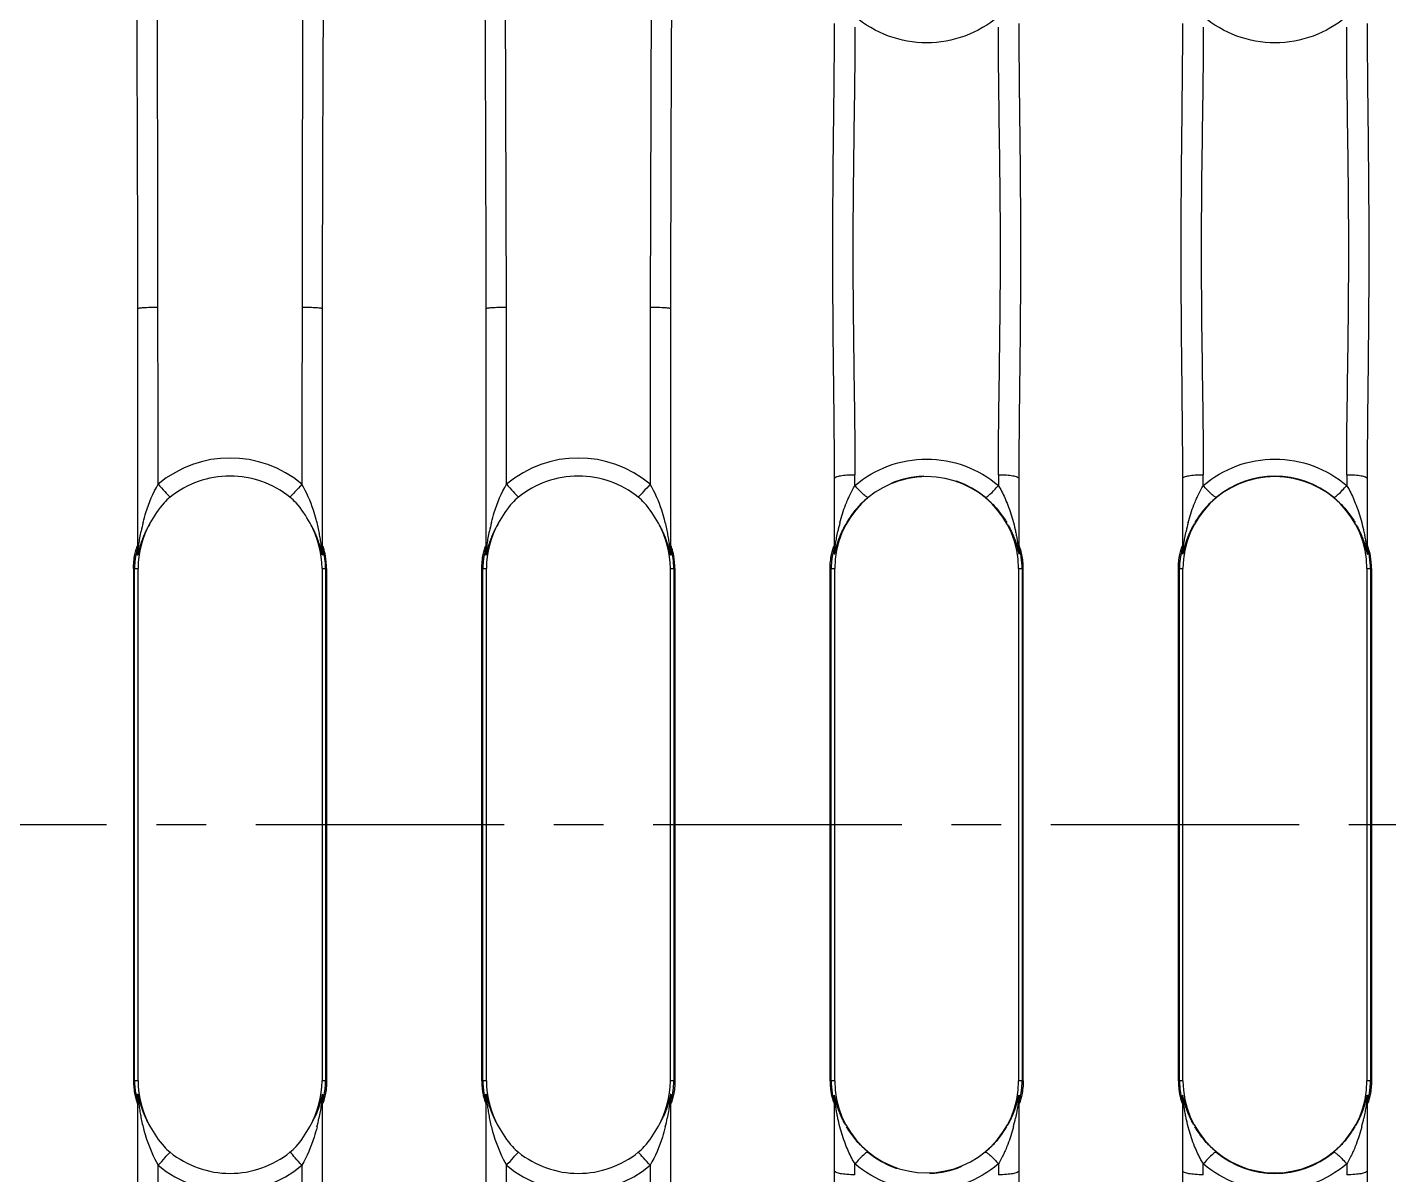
# Model space of a CAD drawing. Header units: millimetres. Extents: x 309 to 11345, y -1340 to 1318.
# Drawn here: x 10627.3 to 10694.1, y -519.2 to -462.9 of the extents above; entities that cross this region are included whole.
import ezdxf

# ---------------------------------------------------------------- set-up
doc = ezdxf.new("R2010")
doc.units = ezdxf.units.MM
doc.header["$LTSCALE"] = 16.335
doc.linetypes.add('CENTER', pattern=[0.6, 0.375, -0.075, 0.075, -0.075])
doc.linetypes.add('HIDDEN', pattern=[0.2, 0.1, -0.1])
doc.layers.get('0').update_dxf_attribs({"linetype": 'CONTINUOUS'})
doc.layers.add('DEFAULT_2', color=8, linetype='HIDDEN')

msp = doc.modelspace()

# ---------------------------------------------------------------- linework, layer by layer
at = {"color": 7, "linetype": 'Continuous'}
for p, q in [((10633.716, -485.284), (10633.655, -445.688)), ((10640.816, -445.688), (10640.755, -485.284)), ((10650.81, -476.6), (10650.73, -456.007)), ((10657.928, -456.008), (10657.848, -476.6)), ((10632.711, -488.609), (10632.711, -476.665)), ((10641.76, -476.665), (10641.76, -488.609)), ((10649.804, -488.609), (10649.804, -476.665)), ((10650.81, -485.284), (10650.81, -476.6)), ((10657.848, -476.6), (10657.848, -485.284)), ((10658.854, -476.665), (10658.854, -488.609)), ((10666.898, -488.549), (10666.898, -484.999)), ((10667.903, -485.35), (10667.903, -484.82)), ((10674.942, -484.82), (10674.942, -485.35)), ((10675.947, -484.999), (10675.947, -488.549)), ((10683.991, -488.549), (10683.991, -484.999)), ((10684.997, -485.35), (10684.997, -484.82)), ((10692.035, -484.82), (10692.035, -485.35)), ((10693.041, -484.999), (10693.041, -488.549)), ((10632.498, -489.427), (10632.498, -514.565)), ((10632.498, -489.427), (10632.722, -489.427)), ((10632.55, -514.565), (10632.55, -489.427)), ((10632.722, -514.565), (10632.722, -489.427)), ((10641.749, -489.427), (10641.749, -514.565)), ((10641.749, -489.427), (10641.973, -489.427)), ((10641.921, -489.427), (10641.921, -514.565)), ((10641.973, -489.427), (10641.973, -514.565)), ((10649.591, -514.565), (10649.591, -489.427)), ((10649.591, -489.427), (10649.815, -489.427)), ((10649.643, -514.565), (10649.643, -489.427)), ((10649.815, -514.565), (10649.815, -489.427)), ((10658.842, -489.427), (10658.842, -514.565)), ((10658.842, -489.427), (10659.066, -489.427)), ((10659.014, -489.427), (10659.014, -514.565)), ((10659.066, -489.427), (10659.066, -514.565)), ((10666.685, -514.565), (10666.685, -489.427)), ((10666.685, -489.427), (10666.909, -489.427)), ((10666.737, -514.565), (10666.737, -489.427)), ((10666.909, -514.565), (10666.909, -489.427)), ((10675.936, -489.427), (10675.936, -514.565)), ((10675.936, -489.427), (10676.16, -489.427)), ((10676.108, -489.427), (10676.108, -514.565)), ((10676.16, -514.565), (10676.16, -489.427)), ((10683.778, -514.565), (10683.778, -489.427)), ((10683.778, -489.427), (10684.002, -489.427)), ((10683.83, -514.565), (10683.83, -489.427)), ((10684.002, -514.565), (10684.002, -489.427)), ((10693.029, -489.427), (10693.029, -514.565)), ((10693.029, -489.427), (10693.253, -489.427)), ((10693.201, -489.427), (10693.201, -514.565)), ((10693.253, -489.427), (10693.253, -514.565)), ((10632.722, -514.565), (10632.498, -514.565)), ((10641.973, -514.565), (10641.749, -514.565)), ((10649.815, -514.565), (10649.591, -514.565)), ((10659.066, -514.565), (10658.842, -514.565)), ((10666.909, -514.565), (10666.685, -514.565)), ((10676.16, -514.565), (10675.936, -514.565)), ((10684.002, -514.565), (10683.778, -514.565)), ((10693.253, -514.565), (10693.029, -514.565)), ((10632.711, -527.327), (10632.711, -515.383)), ((10641.76, -515.383), (10641.76, -527.327)), ((10649.804, -527.327), (10649.804, -515.383)), ((10658.854, -515.383), (10658.854, -527.327)), ((10666.898, -518.993), (10666.898, -515.443)), ((10675.947, -515.443), (10675.947, -518.993)), ((10683.991, -518.993), (10683.991, -515.443)), ((10693.041, -515.443), (10693.041, -518.993)), ((10633.655, -558.304), (10633.716, -518.708)), ((10640.755, -518.708), (10640.816, -558.304)), ((10650.81, -527.392), (10650.81, -518.708)), ((10657.848, -518.708), (10657.848, -527.392)), ((10667.903, -519.173), (10667.903, -518.642)), ((10674.942, -518.642), (10674.942, -519.173)), ((10684.997, -519.173), (10684.997, -518.642)), ((10692.035, -518.642), (10692.035, -519.173))]:
    msp.add_line(p, q, dxfattribs=at)
at = {"color": 1, "linetype": 'CENTER', "ltscale": 1.990406}
msp.add_line((10560.464, -501.99), (10980.464, -501.99), dxfattribs=at)
at = {"color": 7, "linetype": 'Continuous'}
for centre, radius, start, end in [((10637.235, -489.476), 5.474, 49.98857, 130.01181), ((10654.329, -489.477), 5.474, 49.99107, 130.01077), ((10671.422, -489.427), 4.514, 0, 180), ((10688.516, -489.427), 4.514, 0, 180), ((10688.516, -489.375), 4.486, 50.05437, 129.94568), ((10632.637, -489.384), 9.14, 11.06284, 15.04007), ((10649.73, -489.384), 9.14, 11.06284, 15.04007), ((10637.235, -489.427), 4.514, 150.50361, 180), ((10641.863, -489.388), 9.168, 165.97152, 168.73972), ((10637.399, -489.642), 4.763, 149.22508, 152.19932), ((10637.116, -489.618), 4.712, 25.85112, 30.79991), ((10637.235, -489.427), 4.514, 0, 29.49611), ((10654.329, -489.427), 4.514, 150.50361, 180), ((10658.956, -489.388), 9.168, 165.97152, 168.73972), ((10654.493, -489.642), 4.763, 149.22508, 152.19932), ((10654.21, -489.618), 4.712, 25.85112, 30.79991), ((10654.329, -489.427), 4.514, 0, 29.49611), ((10675.761, -489.43), 8.888, 165.27628, 168.12455), ((10692.854, -489.43), 8.888, 165.27627, 168.12455), ((10631.768, -488.325), 0.942, 347.95465, 355.97334), ((10642.702, -488.325), 0.942, 184.03262, 192.04806), ((10642.72, -488.352), 0.937, 178.36125, 190.36109), ((10648.862, -488.325), 0.942, 347.95466, 355.97335), ((10659.796, -488.325), 0.942, 184.03262, 192.04806), ((10659.813, -488.352), 0.937, 178.36125, 190.36109), ((10665.956, -488.325), 0.942, 347.95537, 359.98382), ((10676.889, -488.325), 0.942, 180.0141, 192.04563), ((10676.909, -488.352), 0.94, 178.36086, 190.35023), ((10683.049, -488.325), 0.942, 347.95537, 359.98382), ((10693.982, -488.325), 0.942, 180.0141, 192.04563), ((10694.003, -488.352), 0.94, 178.36045, 190.35023), ((10606.805, -489.589), 25.907, 2.19786, 2.36149), ((10608.926, -489.506), 23.785, 1.80583, 2.19328), ((10665.98, -489.52), 24.22, 177.99624, 178.19286), ((10665.711, -489.511), 23.951, 177.63077, 177.9937), ((10623.899, -489.589), 25.907, 2.19786, 2.36149), ((10626.019, -489.506), 23.785, 1.80583, 2.19328), ((10683.074, -489.52), 24.22, 177.99624, 178.19286), ((10682.805, -489.511), 23.951, 177.63077, 177.9937), ((10640.277, -489.607), 26.622, 1.93806, 2.33773), ((10665.995, -488.55), 0.903, 350.03873, 0.08362), ((10676.851, -488.55), 0.903, 179.91442, 189.95733), ((10703.755, -489.648), 27.81, 177.92693, 178.06076), ((10701.309, -489.559), 25.363, 177.65495, 177.92774), ((10657.371, -489.607), 26.622, 1.93806, 2.33773), ((10683.088, -488.55), 0.903, 350.03873, 0.08362), ((10693.944, -488.55), 0.903, 179.91442, 189.95733), ((10720.849, -489.648), 27.81, 177.92693, 178.06076), ((10718.403, -489.559), 25.363, 177.65495, 177.92774), ((10637.235, -514.565), 4.514, 180, 209.49611), ((10637.235, -514.565), 4.514, 330.50361, 0), ((10654.329, -514.565), 4.514, 180, 209.49611), ((10654.329, -514.565), 4.514, 330.50361, 0), ((10671.422, -514.565), 4.514, 180, 0), ((10688.516, -514.565), 4.514, 180, 0), ((10608.76, -514.481), 23.951, 357.63078, 357.9937), ((10631.768, -515.668), 0.942, 4.03262, 12.04806), ((10608.491, -514.472), 24.22, 357.99624, 358.19286), ((10642.702, -515.667), 0.942, 167.95406, 175.97322), ((10665.545, -514.487), 23.785, 181.80583, 182.19328), ((10667.666, -514.403), 25.907, 182.19786, 182.36149), ((10625.853, -514.481), 23.951, 357.63078, 357.9937), ((10648.862, -515.668), 0.942, 4.03262, 12.04806), ((10625.584, -514.472), 24.22, 357.99624, 358.19286), ((10659.796, -515.667), 0.942, 167.95406, 175.97322), ((10682.639, -514.487), 23.785, 181.80583, 182.19328), ((10684.759, -514.403), 25.907, 182.19786, 182.36149), ((10641.535, -514.433), 25.363, 357.65496, 357.92774), ((10665.956, -515.667), 0.942, 0.0141, 12.04563), ((10639.089, -514.344), 27.81, 357.92693, 358.06076), ((10665.994, -515.442), 0.903, 359.91442, 9.95733), ((10676.85, -515.442), 0.903, 170.04148, 180.0866), ((10676.889, -515.667), 0.942, 167.95478, 179.98403), ((10702.567, -514.385), 26.622, 181.93806, 182.33773), ((10658.629, -514.433), 25.363, 357.65496, 357.92774), ((10683.049, -515.667), 0.942, 0.0141, 12.04563), ((10656.183, -514.344), 27.81, 357.92693, 358.06076), ((10683.088, -515.442), 0.903, 359.91442, 9.95733), ((10693.944, -515.442), 0.903, 170.04148, 180.0866), ((10693.982, -515.667), 0.942, 167.95478, 179.98403), ((10719.661, -514.385), 26.622, 181.93806, 182.33773), ((10641.834, -514.608), 9.14, 191.06291, 195.04017), ((10637.354, -514.374), 4.712, 205.85104, 210.79992), ((10637.073, -514.351), 4.762, 329.22508, 334.87458), ((10632.608, -514.604), 9.168, 345.97152, 348.73972), ((10658.927, -514.608), 9.14, 191.0629, 195.04015), ((10654.448, -514.374), 4.712, 205.85112, 210.79991), ((10654.166, -514.351), 4.762, 329.22508, 334.87457), ((10649.702, -514.604), 9.168, 345.97153, 348.73972), ((10667.084, -514.562), 8.888, 345.27568, 348.1241), ((10684.178, -514.562), 8.888, 345.27568, 348.1241), ((10688.516, -514.617), 4.486, 230.05437, 309.94568), ((10637.235, -514.516), 5.474, 229.99106, 310.01083), ((10654.329, -514.516), 5.474, 229.98799, 310.00994)]:
    msp.add_arc(centre, radius, start, end, dxfattribs=at)
for points, knots in [([(10632.711, -476.665), (10632.711, -471.504), (10632.66, -461.179), (10632.616, -445.688), (10632.66, -430.198), (10632.711, -419.872), (10632.711, -414.711)], [0, 0, 0, 0, 0.249913, 0.5, 0.750087, 1, 1, 1, 1]), ([(10641.76, -414.711), (10641.76, -419.872), (10641.81, -430.198), (10641.855, -445.688), (10641.81, -461.179), (10641.76, -471.504), (10641.76, -476.665)], [0, 0, 0, 0, 0.249914, 0.5, 0.750086, 1, 1, 1, 1]), ([(10649.804, -476.665), (10649.804, -474.669), (10649.788, -466.678), (10649.745, -458.687), (10649.731, -452.693)], [0, 0, 0, 0, 0.249867, 1, 1, 1, 1]), ([(10658.927, -452.693), (10658.922, -454.692), (10658.897, -462.683), (10658.854, -470.673), (10658.854, -476.665)], [0, 0, 0, 0, 0.250107, 1, 1, 1, 1]), ([(10674.942, -462.334), (10674.459, -462.745), (10673.337, -463.404), (10671.422, -463.746), (10669.507, -463.404), (10668.386, -462.745), (10667.903, -462.334)], [0, 0, 0, 0, 0.249585, 0.500004, 0.750429, 1, 1, 1, 1]), ([(10692.035, -462.334), (10691.552, -462.745), (10690.431, -463.404), (10688.516, -463.746), (10686.601, -463.404), (10685.48, -462.745), (10684.997, -462.334)], [0, 0, 0, 0, 0.249583, 0.500006, 0.750427, 1, 1, 1, 1]), ([(10666.898, -484.999), (10666.898, -483.145), (10666.847, -479.426), (10666.803, -473.842), (10666.847, -468.258), (10666.898, -464.539), (10666.898, -462.685)], [0, 0, 0, 0, 0.249324, 0.499998, 0.750687, 1, 1, 1, 1]), ([(10667.903, -462.865), (10667.903, -464.688), (10667.84, -468.347), (10667.782, -473.842), (10667.84, -479.338), (10667.903, -482.996), (10667.903, -484.82)], [0, 0, 0, 0, 0.249107, 0.499999, 0.750892, 1, 1, 1, 1]), ([(10674.942, -484.82), (10674.942, -482.996), (10675.005, -479.338), (10675.062, -473.842), (10675.005, -468.347), (10674.941, -464.688), (10674.942, -462.865)], [0, 0, 0, 0, 0.249108, 0.5, 0.750892, 1, 1, 1, 1]), ([(10675.947, -462.685), (10675.947, -464.539), (10675.998, -468.258), (10676.042, -473.842), (10675.998, -479.426), (10675.947, -483.145), (10675.947, -484.999)], [0, 0, 0, 0, 0.249325, 0.5, 0.750675, 1, 1, 1, 1]), ([(10683.991, -484.999), (10683.991, -483.145), (10683.94, -479.426), (10683.897, -473.842), (10683.94, -468.258), (10683.991, -464.539), (10683.991, -462.685)], [0, 0, 0, 0, 0.249324, 0.499998, 0.750687, 1, 1, 1, 1]), ([(10684.997, -462.865), (10684.997, -464.688), (10684.933, -468.347), (10684.876, -473.842), (10684.933, -479.338), (10684.997, -482.996), (10684.997, -484.82)], [0, 0, 0, 0, 0.249107, 0.499999, 0.750892, 1, 1, 1, 1]), ([(10692.035, -484.82), (10692.035, -482.996), (10692.098, -479.338), (10692.156, -473.842), (10692.098, -468.347), (10692.035, -464.688), (10692.035, -462.865)], [0, 0, 0, 0, 0.249108, 0.5, 0.750892, 1, 1, 1, 1]), ([(10693.041, -462.685), (10693.041, -464.539), (10693.091, -468.258), (10693.135, -473.842), (10693.091, -479.426), (10693.041, -483.145), (10693.041, -484.999)], [0, 0, 0, 0, 0.249311, 0.500002, 0.750674, 1, 1, 1, 1]), ([(10632.711, -476.665), (10632.711, -476.657), (10632.75, -476.648), (10632.8, -476.637), (10632.896, -476.627), (10633.012, -476.618), (10633.157, -476.611), (10633.393, -476.603), (10633.583, -476.6), (10633.716, -476.6)], [0, 0, 0, 0, 0.02568, 0.086859, 0.178734, 0.29696, 0.438498, 0.604665, 1, 1, 1, 1]), ([(10640.755, -476.6), (10640.888, -476.6), (10641.077, -476.603), (10641.314, -476.611), (10641.458, -476.618), (10641.575, -476.627), (10641.67, -476.637), (10641.721, -476.648), (10641.76, -476.657), (10641.76, -476.665)], [0, 0, 0, 0, 0.395335, 0.561502, 0.70304, 0.821266, 0.913141, 0.97432, 1, 1, 1, 1]), ([(10649.804, -476.665), (10649.804, -476.657), (10649.844, -476.648), (10649.894, -476.637), (10649.99, -476.627), (10650.106, -476.618), (10650.249, -476.611), (10650.486, -476.603), (10650.676, -476.6), (10650.81, -476.6)], [0, 0, 0, 0, 0.025145, 0.087056, 0.180852, 0.297035, 0.436393, 0.604588, 1, 1, 1, 1]), ([(10657.848, -476.6), (10657.981, -476.6), (10658.172, -476.603), (10658.408, -476.611), (10658.552, -476.618), (10658.667, -476.627), (10658.763, -476.637), (10658.814, -476.648), (10658.854, -476.657), (10658.854, -476.665)], [0, 0, 0, 0, 0.395412, 0.563607, 0.702965, 0.819148, 0.912944, 0.974855, 1, 1, 1, 1]), ([(10667.903, -485.35), (10668.386, -484.939), (10669.507, -484.28), (10671.422, -483.939), (10673.337, -484.281), (10674.459, -484.939), (10674.942, -485.35)], [0, 0, 0, 0, 0.249587, 0.50001, 0.75043, 1, 1, 1, 1]), ([(10684.997, -485.35), (10685.48, -484.939), (10686.601, -484.281), (10688.516, -483.939), (10690.431, -484.281), (10691.552, -484.939), (10692.035, -485.35)], [0, 0, 0, 0, 0.249583, 0.500006, 0.750428, 1, 1, 1, 1]), ([(10640.175, -485.925), (10639.764, -485.595), (10638.823, -485.069), (10637.235, -484.795), (10635.647, -485.069), (10634.707, -485.595), (10634.295, -485.925)], [0, 0, 0, 0, 0.250028, 0.5, 0.749973, 1, 1, 1, 1]), ([(10657.269, -485.925), (10656.857, -485.595), (10655.917, -485.069), (10654.329, -484.795), (10652.741, -485.069), (10651.8, -485.595), (10651.389, -485.925)], [0, 0, 0, 0, 0.250024, 0.5, 0.74997, 1, 1, 1, 1]), ([(10666.898, -484.999), (10666.898, -484.963), (10667.028, -484.904), (10667.215, -484.865), (10667.535, -484.827), (10667.77, -484.82), (10667.903, -484.82)], [0, 0, 0, 0, 0.105188, 0.315079, 0.615705, 1, 1, 1, 1]), ([(10674.942, -484.82), (10675.075, -484.82), (10675.31, -484.827), (10675.629, -484.865), (10675.817, -484.904), (10675.947, -484.963), (10675.947, -484.999)], [0, 0, 0, 0, 0.384295, 0.684921, 0.894812, 1, 1, 1, 1]), ([(10683.991, -484.999), (10683.991, -484.963), (10684.121, -484.904), (10684.309, -484.865), (10684.628, -484.827), (10684.863, -484.82), (10684.997, -484.82)], [0, 0, 0, 0, 0.105188, 0.315079, 0.615705, 1, 1, 1, 1]), ([(10692.035, -484.82), (10692.169, -484.82), (10692.403, -484.827), (10692.723, -484.865), (10692.911, -484.904), (10693.041, -484.963), (10693.041, -484.999)], [0, 0, 0, 0, 0.384295, 0.684921, 0.894812, 1, 1, 1, 1]), ([(10632.968, -487.166), (10633.009, -486.999), (10633.192, -486.348), (10633.458, -485.717), (10633.716, -485.284)], [0, 0, 0, 0, 0.25425, 1, 1, 1, 1]), ([(10633.716, -485.284), (10633.82, -485.408), (10634.01, -485.625), (10634.203, -485.839), (10634.295, -485.925)], [0, 0, 0, 0, 0.562597, 1, 1, 1, 1]), ([(10640.755, -485.284), (10640.645, -485.413), (10640.456, -485.63), (10640.263, -485.844), (10640.175, -485.925)], [0, 0, 0, 0, 0.587438, 1, 1, 1, 1]), ([(10641.463, -487.012), (10641.423, -486.863), (10641.245, -486.265), (10640.992, -485.688), (10640.755, -485.284)], [0, 0, 0, 0, 0.248589, 1, 1, 1, 1]), ([(10650.061, -487.166), (10650.103, -486.999), (10650.286, -486.348), (10650.551, -485.717), (10650.81, -485.284)], [0, 0, 0, 0, 0.25425, 1, 1, 1, 1]), ([(10650.81, -485.284), (10650.914, -485.408), (10651.103, -485.625), (10651.296, -485.839), (10651.389, -485.925)], [0, 0, 0, 0, 0.562597, 1, 1, 1, 1]), ([(10657.848, -485.284), (10657.739, -485.413), (10657.55, -485.63), (10657.356, -485.844), (10657.269, -485.925)], [0, 0, 0, 0, 0.587437, 1, 1, 1, 1]), ([(10658.557, -487.012), (10658.516, -486.863), (10658.338, -486.265), (10658.086, -485.688), (10657.848, -485.284)], [0, 0, 0, 0, 0.248589, 1, 1, 1, 1]), ([(10667.557, -486.031), (10667.583, -485.972), (10667.688, -485.74), (10667.807, -485.513), (10667.903, -485.35)], [0, 0, 0, 0, 0.255268, 1, 1, 1, 1]), ([(10668.542, -485.936), (10668.531, -485.939), (10668.497, -485.925), (10668.446, -485.893), (10668.374, -485.837), (10668.255, -485.73), (10668.095, -485.566), (10667.967, -485.424), (10667.903, -485.35)], [0, 0, 0, 0, 0.039768, 0.112527, 0.216205, 0.346579, 0.66369, 1, 1, 1, 1]), ([(10674.303, -485.936), (10674.312, -485.939), (10674.342, -485.928), (10674.419, -485.882), (10674.553, -485.765), (10674.738, -485.579), (10674.872, -485.43), (10674.942, -485.35)], [0, 0, 0, 0, 0.034741, 0.098258, 0.315025, 0.636275, 1, 1, 1, 1]), ([(10674.942, -485.35), (10674.981, -485.417), (10675.138, -485.697), (10675.274, -485.989), (10675.365, -486.214)], [0, 0, 0, 0, 0.243245, 1, 1, 1, 1]), ([(10684.65, -486.031), (10684.677, -485.972), (10684.782, -485.74), (10684.9, -485.513), (10684.997, -485.35)], [0, 0, 0, 0, 0.255268, 1, 1, 1, 1]), ([(10685.636, -485.936), (10685.624, -485.939), (10685.591, -485.925), (10685.539, -485.893), (10685.468, -485.837), (10685.348, -485.73), (10685.188, -485.566), (10685.061, -485.424), (10684.997, -485.35)], [0, 0, 0, 0, 0.039768, 0.112527, 0.216205, 0.346579, 0.66369, 1, 1, 1, 1]), ([(10691.396, -485.936), (10691.406, -485.939), (10691.435, -485.928), (10691.512, -485.882), (10691.647, -485.765), (10691.831, -485.579), (10691.966, -485.43), (10692.035, -485.35)], [0, 0, 0, 0, 0.034741, 0.098258, 0.315024, 0.636274, 1, 1, 1, 1]), ([(10692.035, -485.35), (10692.075, -485.417), (10692.232, -485.697), (10692.367, -485.989), (10692.458, -486.214)], [0, 0, 0, 0, 0.243245, 1, 1, 1, 1]), ([(10634.295, -485.925), (10634.189, -486.009), (10633.793, -486.383), (10633.507, -486.852), (10633.307, -487.205)], [0, 0, 0, 0, 0.250411, 1, 1, 1, 1]), ([(10641.164, -487.205), (10640.964, -486.852), (10640.678, -486.382), (10640.281, -486.009), (10640.175, -485.925)], [0, 0, 0, 0, 0.749639, 1, 1, 1, 1]), ([(10651.389, -485.925), (10651.283, -486.009), (10650.887, -486.383), (10650.6, -486.852), (10650.4, -487.205)], [0, 0, 0, 0, 0.250411, 1, 1, 1, 1]), ([(10658.257, -487.205), (10658.058, -486.852), (10657.771, -486.382), (10657.375, -486.009), (10657.269, -485.925)], [0, 0, 0, 0, 0.749639, 1, 1, 1, 1]), ([(10667.164, -487.171), (10667.241, -486.879), (10667.364, -486.494), (10667.517, -486.122), (10667.557, -486.031)], [0, 0, 0, 0, 0.752194, 1, 1, 1, 1]), ([(10684.258, -487.171), (10684.335, -486.879), (10684.457, -486.494), (10684.611, -486.122), (10684.65, -486.031)], [0, 0, 0, 0, 0.752194, 1, 1, 1, 1]), ([(10675.65, -487.06), (10675.691, -487.208), (10675.747, -487.432), (10675.81, -487.732), (10675.85, -487.954), (10675.886, -488.174), (10675.909, -488.345), (10675.928, -488.482), (10675.931, -488.531), (10675.947, -488.595), (10675.947, -488.559), (10675.947, -488.549)], [0, 0, 0, 0, 0.292464, 0.43817, 0.581836, 0.721916, 0.857656, 0.920666, 0.965942, 0.980761, 1, 1, 1, 1]), ([(10692.744, -487.06), (10692.785, -487.208), (10692.841, -487.432), (10692.903, -487.732), (10692.944, -487.954), (10692.979, -488.174), (10693.002, -488.345), (10693.022, -488.482), (10693.025, -488.531), (10693.04, -488.595), (10693.041, -488.559), (10693.041, -488.549)], [0, 0, 0, 0, 0.292464, 0.43817, 0.581836, 0.721916, 0.857656, 0.920666, 0.965942, 0.980761, 1, 1, 1, 1]), ([(10632.711, -488.609), (10632.711, -488.616), (10632.71, -488.639), (10632.72, -488.606), (10632.721, -488.578), (10632.729, -488.521), (10632.737, -488.456), (10632.748, -488.357), (10632.771, -488.178), (10632.811, -487.915), (10632.849, -487.705), (10632.871, -487.598)], [0, 0, 0, 0, 0.019461, 0.030649, 0.065562, 0.118286, 0.182772, 0.252966, 0.396953, 0.694012, 1, 1, 1, 1]), ([(10641.76, -488.609), (10641.76, -488.616), (10641.757, -488.648), (10641.748, -488.575), (10641.743, -488.538), (10641.733, -488.443), (10641.719, -488.333), (10641.701, -488.193), (10641.68, -488.053), (10641.65, -487.865), (10641.625, -487.724), (10641.606, -487.63)], [0, 0, 0, 0, 0.021007, 0.054845, 0.114167, 0.178493, 0.311809, 0.447503, 0.584643, 0.722626, 1, 1, 1, 1]), ([(10649.804, -488.609), (10649.804, -488.616), (10649.804, -488.639), (10649.813, -488.606), (10649.815, -488.578), (10649.823, -488.521), (10649.83, -488.456), (10649.842, -488.357), (10649.865, -488.178), (10649.904, -487.915), (10649.943, -487.705), (10649.964, -487.598)], [0, 0, 0, 0, 0.019461, 0.030649, 0.065562, 0.118286, 0.182772, 0.252966, 0.396953, 0.694012, 1, 1, 1, 1]), ([(10658.854, -488.609), (10658.854, -488.616), (10658.851, -488.648), (10658.842, -488.575), (10658.837, -488.538), (10658.826, -488.443), (10658.813, -488.333), (10658.794, -488.193), (10658.774, -488.053), (10658.744, -487.865), (10658.718, -487.724), (10658.7, -487.63)], [0, 0, 0, 0, 0.021007, 0.054845, 0.114167, 0.178493, 0.311809, 0.447503, 0.584643, 0.722626, 1, 1, 1, 1]), ([(10666.898, -488.549), (10666.897, -488.66), (10666.961, -488.133), (10666.998, -487.938), (10667.041, -487.705), (10667.063, -487.601)], [0, 0, 0, 0, 0.347121, 0.668336, 1, 1, 1, 1]), ([(10683.991, -488.549), (10683.991, -488.66), (10684.055, -488.133), (10684.091, -487.938), (10684.134, -487.705), (10684.156, -487.601)], [0, 0, 0, 0, 0.347121, 0.668336, 1, 1, 1, 1]), ([(10632.498, -489.427), (10632.498, -489.195), (10632.528, -488.873), (10632.618, -488.513), (10632.661, -488.38), (10632.684, -488.333)], [0, 0, 0, 0, 0.626411, 0.859852, 1, 1, 1, 1]), ([(10632.684, -488.333), (10632.689, -488.322), (10632.703, -488.287), (10632.711, -488.318), (10632.711, -488.325)], [0, 0, 0, 0, 0.613171, 1, 1, 1, 1]), ([(10641.814, -488.4), (10641.811, -488.392), (10641.802, -488.367), (10641.792, -488.342), (10641.783, -488.325)], [0, 0, 0, 0, 0.310005, 1, 1, 1, 1]), ([(10641.973, -489.427), (10641.973, -489.223), (10641.942, -488.875), (10641.863, -488.535), (10641.814, -488.4)], [0, 0, 0, 0, 0.587291, 1, 1, 1, 1]), ([(10649.591, -489.427), (10649.591, -489.196), (10649.621, -488.875), (10649.71, -488.515), (10649.754, -488.382), (10649.776, -488.335)], [0, 0, 0, 0, 0.624992, 0.858526, 1, 1, 1, 1]), ([(10649.776, -488.335), (10649.782, -488.324), (10649.796, -488.287), (10649.804, -488.318), (10649.804, -488.325)], [0, 0, 0, 0, 0.626437, 1, 1, 1, 1]), ([(10658.908, -488.4), (10658.905, -488.392), (10658.895, -488.367), (10658.885, -488.342), (10658.876, -488.325)], [0, 0, 0, 0, 0.310005, 1, 1, 1, 1]), ([(10659.066, -489.427), (10659.066, -489.223), (10659.036, -488.875), (10658.957, -488.535), (10658.908, -488.4)], [0, 0, 0, 0, 0.587291, 1, 1, 1, 1]), ([(10666.685, -489.427), (10666.685, -489.196), (10666.715, -488.875), (10666.804, -488.515), (10666.847, -488.382), (10666.87, -488.335)], [0, 0, 0, 0, 0.624992, 0.858526, 1, 1, 1, 1]), ([(10666.87, -488.335), (10666.875, -488.324), (10666.889, -488.287), (10666.898, -488.318), (10666.898, -488.325)], [0, 0, 0, 0, 0.626438, 1, 1, 1, 1]), ([(10676.037, -488.511), (10676.031, -488.49), (10676.012, -488.427), (10675.991, -488.364), (10675.97, -488.325)], [0, 0, 0, 0, 0.334542, 1, 1, 1, 1]), ([(10683.778, -489.427), (10683.778, -489.196), (10683.808, -488.875), (10683.897, -488.515), (10683.941, -488.382), (10683.963, -488.335)], [0, 0, 0, 0, 0.624992, 0.858526, 1, 1, 1, 1]), ([(10683.963, -488.335), (10683.969, -488.324), (10683.983, -488.287), (10683.991, -488.318), (10683.991, -488.325)], [0, 0, 0, 0, 0.626438, 1, 1, 1, 1]), ([(10693.095, -488.4), (10693.092, -488.392), (10693.082, -488.367), (10693.072, -488.342), (10693.063, -488.325)], [0, 0, 0, 0, 0.310005, 1, 1, 1, 1]), ([(10693.253, -489.427), (10693.253, -489.223), (10693.223, -488.875), (10693.144, -488.535), (10693.095, -488.4)], [0, 0, 0, 0, 0.587291, 1, 1, 1, 1]), ([(10632.575, -489.003), (10632.571, -489.037), (10632.557, -489.178), (10632.55, -489.32), (10632.55, -489.427)], [0, 0, 0, 0, 0.240867, 1, 1, 1, 1]), ([(10632.69, -488.521), (10632.69, -488.516), (10632.687, -488.498), (10632.661, -488.536), (10632.652, -488.586), (10632.62, -488.696), (10632.597, -488.837), (10632.581, -488.945), (10632.575, -489.003)], [0, 0, 0, 0, 0.031586, 0.058655, 0.179649, 0.387453, 0.666809, 1, 1, 1, 1]), ([(10641.816, -488.573), (10641.814, -488.567), (10641.809, -488.55), (10641.803, -488.532), (10641.798, -488.521)], [0, 0, 0, 0, 0.305692, 1, 1, 1, 1]), ([(10641.921, -489.427), (10641.921, -489.26), (10641.901, -488.973), (10641.851, -488.688), (10641.816, -488.573)], [0, 0, 0, 0, 0.58052, 1, 1, 1, 1]), ([(10649.668, -489.003), (10649.664, -489.037), (10649.65, -489.178), (10649.643, -489.32), (10649.643, -489.427)], [0, 0, 0, 0, 0.240867, 1, 1, 1, 1]), ([(10649.783, -488.521), (10649.783, -488.516), (10649.781, -488.498), (10649.755, -488.536), (10649.746, -488.586), (10649.714, -488.696), (10649.69, -488.837), (10649.675, -488.945), (10649.668, -489.003)], [0, 0, 0, 0, 0.031586, 0.058655, 0.179649, 0.387453, 0.666809, 1, 1, 1, 1]), ([(10658.909, -488.573), (10658.908, -488.567), (10658.902, -488.55), (10658.896, -488.532), (10658.891, -488.521)], [0, 0, 0, 0, 0.305692, 1, 1, 1, 1]), ([(10659.014, -489.427), (10659.014, -489.26), (10658.995, -488.973), (10658.944, -488.688), (10658.909, -488.573)], [0, 0, 0, 0, 0.58052, 1, 1, 1, 1]), ([(10666.762, -489.003), (10666.758, -489.037), (10666.744, -489.178), (10666.737, -489.32), (10666.737, -489.427)], [0, 0, 0, 0, 0.240867, 1, 1, 1, 1]), ([(10666.877, -488.521), (10666.877, -488.516), (10666.874, -488.498), (10666.848, -488.536), (10666.839, -488.586), (10666.807, -488.696), (10666.784, -488.837), (10666.768, -488.945), (10666.762, -489.003)], [0, 0, 0, 0, 0.031586, 0.058655, 0.179649, 0.387453, 0.666809, 1, 1, 1, 1]), ([(10676.108, -489.427), (10676.108, -489.238), (10676.09, -488.974), (10676.03, -488.674), (10676.002, -488.56), (10675.985, -488.521)], [0, 0, 0, 0, 0.619888, 0.858965, 1, 1, 1, 1]), ([(10676.16, -489.427), (10676.16, -489.34), (10676.148, -489.031), (10676.099, -488.723), (10676.037, -488.511)], [0, 0, 0, 0, 0.284209, 1, 1, 1, 1]), ([(10683.855, -489.003), (10683.851, -489.037), (10683.837, -489.178), (10683.83, -489.32), (10683.83, -489.427)], [0, 0, 0, 0, 0.240867, 1, 1, 1, 1]), ([(10683.97, -488.521), (10683.97, -488.516), (10683.968, -488.498), (10683.942, -488.536), (10683.933, -488.586), (10683.901, -488.696), (10683.877, -488.837), (10683.862, -488.945), (10683.855, -489.003)], [0, 0, 0, 0, 0.031586, 0.058655, 0.179649, 0.387453, 0.666809, 1, 1, 1, 1]), ([(10693.201, -489.427), (10693.201, -489.238), (10693.184, -488.974), (10693.124, -488.674), (10693.096, -488.56), (10693.078, -488.521)], [0, 0, 0, 0, 0.619888, 0.858965, 1, 1, 1, 1]), ([(10632.498, -514.565), (10632.498, -514.797), (10632.528, -515.117), (10632.617, -515.477), (10632.66, -515.61), (10632.683, -515.658)], [0, 0, 0, 0, 0.62494, 0.858559, 1, 1, 1, 1]), ([(10632.55, -514.565), (10632.55, -514.677), (10632.558, -514.842), (10632.581, -515.052), (10632.602, -515.19), (10632.625, -515.305), (10632.645, -515.398), (10632.666, -515.449), (10632.675, -515.485), (10632.684, -515.487)], [0, 0, 0, 0, 0.358861, 0.526331, 0.677358, 0.805571, 0.905305, 0.971566, 1, 1, 1, 1]), ([(10641.781, -515.471), (10641.781, -515.476), (10641.783, -515.494), (10641.81, -515.456), (10641.818, -515.406), (10641.85, -515.296), (10641.874, -515.156), (10641.889, -515.048), (10641.896, -514.99)], [0, 0, 0, 0, 0.031532, 0.058615, 0.179548, 0.387287, 0.666665, 1, 1, 1, 1]), ([(10641.973, -514.565), (10641.973, -514.797), (10641.943, -515.118), (10641.854, -515.478), (10641.81, -515.611), (10641.788, -515.658)], [0, 0, 0, 0, 0.62537, 0.85881, 1, 1, 1, 1]), ([(10641.896, -514.99), (10641.9, -514.956), (10641.914, -514.814), (10641.921, -514.673), (10641.921, -514.565)], [0, 0, 0, 0, 0.240833, 1, 1, 1, 1]), ([(10649.591, -514.565), (10649.591, -514.646), (10649.597, -514.807), (10649.618, -515.03), (10649.659, -515.256), (10649.686, -515.405), (10649.804, -515.754), (10649.804, -515.667)], [0, 0, 0, 0, 0.21499, 0.42121, 0.609642, 0.77114, 1, 1, 1, 1]), ([(10649.643, -514.565), (10649.643, -514.677), (10649.652, -514.842), (10649.675, -515.052), (10649.695, -515.19), (10649.718, -515.305), (10649.739, -515.398), (10649.76, -515.449), (10649.769, -515.485), (10649.777, -515.487)], [0, 0, 0, 0, 0.358861, 0.526331, 0.677358, 0.805571, 0.905305, 0.971566, 1, 1, 1, 1]), ([(10658.874, -515.471), (10658.875, -515.476), (10658.877, -515.494), (10658.903, -515.456), (10658.912, -515.406), (10658.944, -515.296), (10658.967, -515.156), (10658.983, -515.048), (10658.989, -514.99)], [0, 0, 0, 0, 0.031532, 0.058615, 0.179548, 0.387287, 0.666665, 1, 1, 1, 1]), ([(10659.066, -514.565), (10659.066, -514.797), (10659.037, -515.118), (10658.947, -515.478), (10658.904, -515.611), (10658.881, -515.658)], [0, 0, 0, 0, 0.62537, 0.85881, 1, 1, 1, 1]), ([(10658.989, -514.99), (10658.993, -514.956), (10659.007, -514.814), (10659.014, -514.673), (10659.014, -514.565)], [0, 0, 0, 0, 0.240833, 1, 1, 1, 1]), ([(10666.685, -514.565), (10666.685, -514.646), (10666.691, -514.807), (10666.712, -515.03), (10666.753, -515.256), (10666.779, -515.405), (10666.898, -515.754), (10666.898, -515.667)], [0, 0, 0, 0, 0.21499, 0.42121, 0.609642, 0.77114, 1, 1, 1, 1]), ([(10666.737, -514.565), (10666.737, -514.677), (10666.745, -514.842), (10666.768, -515.052), (10666.789, -515.19), (10666.812, -515.305), (10666.832, -515.398), (10666.853, -515.449), (10666.862, -515.485), (10666.871, -515.487)], [0, 0, 0, 0, 0.358861, 0.52633, 0.677356, 0.80557, 0.905304, 0.971566, 1, 1, 1, 1]), ([(10675.968, -515.471), (10675.968, -515.476), (10675.97, -515.494), (10675.997, -515.456), (10676.005, -515.406), (10676.037, -515.296), (10676.061, -515.156), (10676.076, -515.048), (10676.083, -514.99)], [0, 0, 0, 0, 0.031532, 0.058615, 0.179548, 0.387286, 0.666665, 1, 1, 1, 1]), ([(10676.16, -514.565), (10676.16, -514.798), (10676.13, -515.12), (10676.04, -515.48), (10675.997, -515.613), (10675.974, -515.66)], [0, 0, 0, 0, 0.626809, 0.860208, 1, 1, 1, 1]), ([(10676.083, -514.99), (10676.087, -514.956), (10676.101, -514.814), (10676.108, -514.673), (10676.108, -514.565)], [0, 0, 0, 0, 0.240833, 1, 1, 1, 1]), ([(10683.778, -514.565), (10683.778, -514.646), (10683.784, -514.807), (10683.805, -515.03), (10683.846, -515.256), (10683.873, -515.405), (10683.991, -515.754), (10683.991, -515.667)], [0, 0, 0, 0, 0.21499, 0.42121, 0.609642, 0.77114, 1, 1, 1, 1]), ([(10683.83, -514.565), (10683.83, -514.677), (10683.839, -514.842), (10683.862, -515.052), (10683.882, -515.19), (10683.905, -515.305), (10683.926, -515.398), (10683.947, -515.449), (10683.956, -515.485), (10683.964, -515.487)], [0, 0, 0, 0, 0.358861, 0.52633, 0.677356, 0.80557, 0.905304, 0.971566, 1, 1, 1, 1]), ([(10693.061, -515.471), (10693.062, -515.476), (10693.064, -515.494), (10693.09, -515.456), (10693.099, -515.406), (10693.131, -515.296), (10693.154, -515.156), (10693.17, -515.048), (10693.176, -514.99)], [0, 0, 0, 0, 0.031532, 0.058615, 0.179548, 0.387286, 0.666665, 1, 1, 1, 1]), ([(10693.253, -514.565), (10693.253, -514.797), (10693.224, -515.118), (10693.134, -515.478), (10693.091, -515.611), (10693.068, -515.658)], [0, 0, 0, 0, 0.62537, 0.85881, 1, 1, 1, 1]), ([(10693.176, -514.99), (10693.18, -514.956), (10693.194, -514.814), (10693.201, -514.673), (10693.201, -514.565)], [0, 0, 0, 0, 0.240833, 1, 1, 1, 1]), ([(10632.683, -515.658), (10632.688, -515.669), (10632.702, -515.705), (10632.711, -515.675), (10632.711, -515.667)], [0, 0, 0, 0, 0.6255, 1, 1, 1, 1]), ([(10632.711, -515.383), (10632.711, -515.376), (10632.713, -515.345), (10632.722, -515.417), (10632.727, -515.454), (10632.738, -515.549), (10632.751, -515.66), (10632.77, -515.799), (10632.79, -515.939), (10632.82, -516.127), (10632.846, -516.268), (10632.864, -516.362)], [0, 0, 0, 0, 0.021004, 0.054843, 0.114164, 0.178491, 0.311808, 0.447502, 0.584642, 0.722626, 1, 1, 1, 1]), ([(10641.76, -515.383), (10641.76, -515.376), (10641.761, -515.353), (10641.751, -515.386), (10641.749, -515.414), (10641.741, -515.471), (10641.734, -515.536), (10641.722, -515.635), (10641.699, -515.815), (10641.66, -516.077), (10641.621, -516.288), (10641.6, -516.394)], [0, 0, 0, 0, 0.019461, 0.030649, 0.065562, 0.118286, 0.182772, 0.252966, 0.396953, 0.694012, 1, 1, 1, 1]), ([(10641.788, -515.658), (10641.782, -515.669), (10641.768, -515.705), (10641.76, -515.675), (10641.76, -515.667)], [0, 0, 0, 0, 0.623231, 1, 1, 1, 1]), ([(10649.804, -515.383), (10649.804, -515.376), (10649.807, -515.345), (10649.816, -515.417), (10649.821, -515.454), (10649.831, -515.549), (10649.845, -515.66), (10649.864, -515.799), (10649.884, -515.939), (10649.914, -516.127), (10649.939, -516.268), (10649.958, -516.362)], [0, 0, 0, 0, 0.021006, 0.054845, 0.114166, 0.178493, 0.311809, 0.447504, 0.584643, 0.722626, 1, 1, 1, 1]), ([(10658.854, -515.383), (10658.854, -515.376), (10658.854, -515.353), (10658.845, -515.386), (10658.843, -515.414), (10658.835, -515.471), (10658.828, -515.536), (10658.816, -515.635), (10658.793, -515.815), (10658.753, -516.077), (10658.715, -516.288), (10658.694, -516.394)], [0, 0, 0, 0, 0.019461, 0.030649, 0.065562, 0.118286, 0.182772, 0.252966, 0.396953, 0.694012, 1, 1, 1, 1]), ([(10658.881, -515.658), (10658.876, -515.669), (10658.862, -515.705), (10658.854, -515.675), (10658.854, -515.667)], [0, 0, 0, 0, 0.623231, 1, 1, 1, 1]), ([(10667.194, -516.933), (10667.153, -516.784), (10667.098, -516.56), (10667.035, -516.26), (10666.994, -516.038), (10666.959, -515.818), (10666.936, -515.647), (10666.917, -515.51), (10666.913, -515.462), (10666.898, -515.398), (10666.898, -515.433), (10666.898, -515.443)], [0, 0, 0, 0, 0.292464, 0.43817, 0.581836, 0.721916, 0.857656, 0.920667, 0.965942, 0.980761, 1, 1, 1, 1]), ([(10675.947, -515.443), (10675.947, -515.332), (10675.884, -515.859), (10675.847, -516.054), (10675.804, -516.287), (10675.782, -516.391)], [0, 0, 0, 0, 0.347144, 0.668346, 1, 1, 1, 1]), ([(10675.974, -515.66), (10675.969, -515.67), (10675.955, -515.705), (10675.947, -515.675), (10675.947, -515.667)], [0, 0, 0, 0, 0.611254, 1, 1, 1, 1]), ([(10684.288, -516.933), (10684.247, -516.784), (10684.191, -516.56), (10684.129, -516.26), (10684.088, -516.038), (10684.052, -515.818), (10684.029, -515.647), (10684.01, -515.51), (10684.007, -515.462), (10683.991, -515.398), (10683.991, -515.433), (10683.991, -515.443)], [0, 0, 0, 0, 0.292464, 0.43817, 0.581836, 0.721916, 0.857656, 0.920666, 0.965942, 0.980761, 1, 1, 1, 1]), ([(10693.041, -515.443), (10693.041, -515.332), (10692.977, -515.859), (10692.94, -516.054), (10692.897, -516.287), (10692.875, -516.391)], [0, 0, 0, 0, 0.347144, 0.668346, 1, 1, 1, 1]), ([(10693.068, -515.658), (10693.063, -515.669), (10693.049, -515.705), (10693.041, -515.675), (10693.041, -515.667)], [0, 0, 0, 0, 0.623232, 1, 1, 1, 1]), ([(10633.007, -516.98), (10633.048, -517.13), (10633.226, -517.727), (10633.478, -518.305), (10633.716, -518.708)], [0, 0, 0, 0, 0.248589, 1, 1, 1, 1]), ([(10633.307, -516.787), (10633.507, -517.141), (10633.793, -517.61), (10634.189, -517.983), (10634.295, -518.068)], [0, 0, 0, 0, 0.749639, 1, 1, 1, 1]), ([(10640.175, -518.068), (10640.281, -517.983), (10640.677, -517.61), (10640.964, -517.141), (10641.164, -516.787)], [0, 0, 0, 0, 0.250411, 1, 1, 1, 1]), ([(10641.503, -516.826), (10641.461, -516.993), (10641.278, -517.644), (10641.013, -518.275), (10640.755, -518.708)], [0, 0, 0, 0, 0.25425, 1, 1, 1, 1]), ([(10650.101, -516.98), (10650.141, -517.13), (10650.319, -517.727), (10650.572, -518.305), (10650.81, -518.708)], [0, 0, 0, 0, 0.248589, 1, 1, 1, 1]), ([(10650.4, -516.787), (10650.6, -517.141), (10650.887, -517.61), (10651.283, -517.983), (10651.389, -518.068)], [0, 0, 0, 0, 0.749639, 1, 1, 1, 1]), ([(10657.269, -518.068), (10657.375, -517.983), (10657.771, -517.61), (10658.058, -517.141), (10658.257, -516.787)], [0, 0, 0, 0, 0.250411, 1, 1, 1, 1]), ([(10658.597, -516.826), (10658.555, -516.993), (10658.372, -517.644), (10658.106, -518.275), (10657.848, -518.708)], [0, 0, 0, 0, 0.25425, 1, 1, 1, 1]), ([(10675.68, -516.821), (10675.603, -517.114), (10675.481, -517.498), (10675.328, -517.87), (10675.288, -517.961)], [0, 0, 0, 0, 0.752194, 1, 1, 1, 1]), ([(10692.774, -516.821), (10692.697, -517.114), (10692.574, -517.498), (10692.421, -517.87), (10692.381, -517.961)], [0, 0, 0, 0, 0.752194, 1, 1, 1, 1]), ([(10667.903, -518.642), (10667.863, -518.575), (10667.706, -518.295), (10667.571, -518.003), (10667.48, -517.778)], [0, 0, 0, 0, 0.243245, 1, 1, 1, 1]), ([(10684.997, -518.642), (10684.957, -518.575), (10684.8, -518.295), (10684.664, -518.003), (10684.573, -517.778)], [0, 0, 0, 0, 0.243245, 1, 1, 1, 1]), ([(10633.716, -518.708), (10633.825, -518.579), (10634.014, -518.362), (10634.208, -518.148), (10634.295, -518.068)], [0, 0, 0, 0, 0.587438, 1, 1, 1, 1]), ([(10634.295, -518.068), (10634.707, -518.397), (10635.647, -518.923), (10637.235, -519.197), (10638.823, -518.923), (10639.764, -518.397), (10640.175, -518.068)], [0, 0, 0, 0, 0.250024, 0.5, 0.74997, 1, 1, 1, 1]), ([(10640.755, -518.708), (10640.65, -518.584), (10640.461, -518.368), (10640.268, -518.153), (10640.175, -518.068)], [0, 0, 0, 0, 0.562597, 1, 1, 1, 1]), ([(10650.81, -518.708), (10650.919, -518.579), (10651.108, -518.362), (10651.302, -518.148), (10651.389, -518.068)], [0, 0, 0, 0, 0.58744, 1, 1, 1, 1]), ([(10651.389, -518.068), (10651.8, -518.397), (10652.741, -518.923), (10654.329, -519.197), (10655.917, -518.924), (10656.857, -518.397), (10657.269, -518.068)], [0, 0, 0, 0, 0.25003, 0.5, 0.749976, 1, 1, 1, 1]), ([(10657.848, -518.708), (10657.744, -518.584), (10657.554, -518.368), (10657.361, -518.153), (10657.269, -518.068)], [0, 0, 0, 0, 0.562597, 1, 1, 1, 1]), ([(10668.542, -518.056), (10668.532, -518.053), (10668.503, -518.064), (10668.426, -518.11), (10668.291, -518.227), (10668.107, -518.414), (10667.973, -518.562), (10667.903, -518.642)], [0, 0, 0, 0, 0.034739, 0.098254, 0.315015, 0.636264, 1, 1, 1, 1]), ([(10674.303, -518.056), (10674.314, -518.053), (10674.347, -518.067), (10674.399, -518.099), (10674.47, -518.156), (10674.59, -518.263), (10674.75, -518.427), (10674.877, -518.568), (10674.942, -518.642)], [0, 0, 0, 0, 0.039768, 0.112527, 0.216205, 0.346579, 0.66369, 1, 1, 1, 1]), ([(10675.288, -517.961), (10675.262, -518.021), (10675.156, -518.253), (10675.038, -518.479), (10674.942, -518.642)], [0, 0, 0, 0, 0.255268, 1, 1, 1, 1]), ([(10685.636, -518.056), (10685.626, -518.053), (10685.596, -518.064), (10685.519, -518.11), (10685.385, -518.227), (10685.2, -518.414), (10685.066, -518.562), (10684.997, -518.642)], [0, 0, 0, 0, 0.034741, 0.098258, 0.315024, 0.636274, 1, 1, 1, 1]), ([(10691.396, -518.056), (10691.407, -518.053), (10691.441, -518.067), (10691.492, -518.099), (10691.564, -518.156), (10691.683, -518.263), (10691.843, -518.427), (10691.971, -518.568), (10692.035, -518.642)], [0, 0, 0, 0, 0.039768, 0.112527, 0.216205, 0.346579, 0.66369, 1, 1, 1, 1]), ([(10692.381, -517.961), (10692.355, -518.021), (10692.25, -518.253), (10692.131, -518.479), (10692.035, -518.642)], [0, 0, 0, 0, 0.255268, 1, 1, 1, 1]), ([(10666.898, -541.307), (10666.898, -539.453), (10666.847, -535.734), (10666.803, -530.15), (10666.847, -524.566), (10666.898, -520.848), (10666.898, -518.993)], [0, 0, 0, 0, 0.249311, 0.500002, 0.750674, 1, 1, 1, 1]), ([(10667.903, -519.173), (10667.77, -519.173), (10667.535, -519.166), (10667.215, -519.128), (10667.028, -519.088), (10666.898, -519.029), (10666.898, -518.993)], [0, 0, 0, 0, 0.384295, 0.684921, 0.894812, 1, 1, 1, 1]), ([(10674.942, -518.642), (10674.459, -519.053), (10673.337, -519.712), (10671.422, -520.054), (10669.507, -519.712), (10668.386, -519.053), (10667.903, -518.642)], [0, 0, 0, 0, 0.249584, 0.500006, 0.750429, 1, 1, 1, 1]), ([(10675.947, -518.993), (10675.947, -519.029), (10675.817, -519.088), (10675.629, -519.128), (10675.31, -519.166), (10675.075, -519.173), (10674.942, -519.173)], [0, 0, 0, 0, 0.105188, 0.315079, 0.615705, 1, 1, 1, 1]), ([(10675.947, -518.993), (10675.947, -520.847), (10675.998, -524.566), (10676.042, -530.15), (10675.998, -535.734), (10675.947, -539.453), (10675.947, -541.307)], [0, 0, 0, 0, 0.249325, 0.5, 0.750675, 1, 1, 1, 1]), ([(10683.991, -541.307), (10683.991, -539.453), (10683.94, -535.734), (10683.897, -530.15), (10683.941, -524.566), (10683.991, -520.848), (10683.991, -518.993)], [0, 0, 0, 0, 0.249311, 0.500002, 0.750674, 1, 1, 1, 1]), ([(10684.997, -519.173), (10684.863, -519.173), (10684.628, -519.166), (10684.309, -519.128), (10684.121, -519.088), (10683.991, -519.029), (10683.991, -518.993)], [0, 0, 0, 0, 0.384295, 0.684921, 0.894812, 1, 1, 1, 1]), ([(10692.035, -518.642), (10691.552, -519.053), (10690.431, -519.712), (10688.516, -520.054), (10686.601, -519.712), (10685.48, -519.053), (10684.997, -518.642)], [0, 0, 0, 0, 0.249583, 0.500006, 0.750428, 1, 1, 1, 1]), ([(10693.041, -518.993), (10693.041, -519.029), (10692.911, -519.088), (10692.723, -519.128), (10692.403, -519.166), (10692.169, -519.173), (10692.035, -519.173)], [0, 0, 0, 0, 0.105188, 0.315079, 0.615705, 1, 1, 1, 1]), ([(10693.041, -518.993), (10693.041, -520.847), (10693.091, -524.566), (10693.135, -530.15), (10693.091, -535.734), (10693.041, -539.453), (10693.041, -541.307)], [0, 0, 0, 0, 0.249324, 0.499998, 0.750687, 1, 1, 1, 1])]:
    msp.add_open_spline(points, degree=3, knots=knots, dxfattribs=at)
for points in [[(10675.365, -486.214), (10675.476, -486.49), (10675.571, -486.773), (10675.65, -487.06)], [(10692.458, -486.214), (10692.57, -486.49), (10692.664, -486.773), (10692.744, -487.06)], [(10667.48, -517.778), (10667.369, -517.502), (10667.274, -517.219), (10667.194, -516.933)], [(10684.573, -517.778), (10684.462, -517.502), (10684.368, -517.219), (10684.288, -516.933)]]:
    msp.add_open_spline(points, degree=3, dxfattribs=at)
at = {"layer": 'DEFAULT_2', "color": 8, "linetype": 'HIDDEN'}
for centre, radius, start, end in [((10671.422, -489.376), 4.486, 50.05685, 129.94207), ((10631.774, -488.325), 0.936, 355.97334, 359.9951), ((10642.696, -488.325), 0.936, 180.00539, 184.03262), ((10648.868, -488.325), 0.936, 355.97335, 359.99951), ((10659.79, -488.325), 0.936, 180.00539, 184.03262), ((10631.816, -488.609), 0.894, 350.52709, 359.99124), ((10642.612, -488.611), 0.852, 179.88309, 189.81287), ((10648.91, -488.609), 0.894, 350.52709, 359.99124), ((10659.705, -488.611), 0.852, 179.88309, 189.81287), ((10631.859, -515.381), 0.852, 359.88305, 9.8128), ((10631.774, -515.667), 0.936, 0.00539, 4.03262), ((10642.654, -515.383), 0.894, 170.52709, 179.99124), ((10642.696, -515.667), 0.936, 175.97322, 179.99972), ((10648.952, -515.381), 0.852, 359.88304, 9.81282), ((10648.868, -515.667), 0.936, 0.00539, 4.03262), ((10659.748, -515.383), 0.894, 170.52709, 179.99124), ((10659.79, -515.667), 0.936, 175.97322, 179.99972), ((10671.422, -514.617), 4.486, 230.05707, 309.94392)]:
    msp.add_arc(centre, radius, start, end, dxfattribs=at)
for points, knots in [([(10668.542, -485.936), (10668.431, -486.028), (10668.012, -486.413), (10667.66, -486.871), (10667.449, -487.239)], [0, 0, 0, 0, 0.253785, 1, 1, 1, 1]), ([(10674.303, -485.936), (10674.415, -486.03), (10674.842, -486.421), (10675.198, -486.888), (10675.41, -487.264)], [0, 0, 0, 0, 0.253926, 1, 1, 1, 1]), ([(10685.636, -485.936), (10685.525, -486.028), (10685.105, -486.413), (10684.753, -486.871), (10684.542, -487.239)], [0, 0, 0, 0, 0.253785, 1, 1, 1, 1]), ([(10691.396, -485.936), (10691.509, -486.03), (10691.935, -486.421), (10692.291, -486.888), (10692.503, -487.264)], [0, 0, 0, 0, 0.253926, 1, 1, 1, 1]), ([(10633.186, -487.421), (10633.116, -487.552), (10632.996, -487.802), (10632.838, -488.26), (10632.792, -488.409), (10632.7, -488.81), (10632.698, -488.756)], [0, 0, 0, 0, 0.31334, 0.613157, 0.887248, 1, 1, 1, 1]), ([(10641.772, -488.756), (10641.765, -488.799), (10641.693, -488.457), (10641.65, -488.325), (10641.517, -487.911), (10641.415, -487.683), (10641.357, -487.563)], [0, 0, 0, 0, 0.102654, 0.378965, 0.683115, 1, 1, 1, 1]), ([(10650.279, -487.421), (10650.21, -487.552), (10650.089, -487.802), (10649.932, -488.26), (10649.885, -488.409), (10649.793, -488.81), (10649.792, -488.756)], [0, 0, 0, 0, 0.31334, 0.613157, 0.887248, 1, 1, 1, 1]), ([(10658.866, -488.756), (10658.859, -488.799), (10658.787, -488.457), (10658.744, -488.325), (10658.611, -487.911), (10658.509, -487.683), (10658.45, -487.563)], [0, 0, 0, 0, 0.102654, 0.378965, 0.683115, 1, 1, 1, 1]), ([(10667.449, -487.239), (10667.368, -487.38), (10667.259, -487.596), (10667.136, -487.894), (10667.059, -488.106), (10666.988, -488.345), (10666.953, -488.462), (10666.889, -488.766), (10666.884, -488.706)], [0, 0, 0, 0, 0.309559, 0.460721, 0.608778, 0.752223, 0.886482, 1, 1, 1, 1]), ([(10675.41, -487.264), (10675.489, -487.404), (10675.631, -487.69), (10675.766, -488.038), (10675.859, -488.354), (10675.892, -488.468), (10675.958, -488.764), (10675.961, -488.706)], [0, 0, 0, 0, 0.310273, 0.61011, 0.753563, 0.888323, 1, 1, 1, 1]), ([(10684.542, -487.239), (10684.461, -487.38), (10684.352, -487.596), (10684.229, -487.894), (10684.152, -488.106), (10684.082, -488.345), (10684.046, -488.462), (10683.982, -488.766), (10683.977, -488.706)], [0, 0, 0, 0, 0.309559, 0.460721, 0.608778, 0.752223, 0.886482, 1, 1, 1, 1]), ([(10692.503, -487.264), (10692.582, -487.404), (10692.724, -487.69), (10692.859, -488.038), (10692.953, -488.354), (10692.985, -488.468), (10693.052, -488.764), (10693.054, -488.706)], [0, 0, 0, 0, 0.310273, 0.61011, 0.753563, 0.888323, 1, 1, 1, 1]), ([(10641.76, -488.325), (10641.76, -488.318), (10641.764, -488.29), (10641.779, -488.317), (10641.783, -488.325)], [0, 0, 0, 0, 0.446837, 1, 1, 1, 1]), ([(10658.854, -488.325), (10658.854, -488.318), (10658.858, -488.29), (10658.872, -488.317), (10658.876, -488.325)], [0, 0, 0, 0, 0.446837, 1, 1, 1, 1]), ([(10675.947, -488.325), (10675.947, -488.318), (10675.951, -488.29), (10675.966, -488.317), (10675.97, -488.325)], [0, 0, 0, 0, 0.446755, 1, 1, 1, 1]), ([(10693.041, -488.325), (10693.041, -488.318), (10693.045, -488.29), (10693.059, -488.317), (10693.063, -488.325)], [0, 0, 0, 0, 0.446837, 1, 1, 1, 1]), ([(10632.698, -515.236), (10632.705, -515.193), (10632.777, -515.535), (10632.821, -515.667), (10632.953, -516.082), (10633.055, -516.309), (10633.114, -516.429)], [0, 0, 0, 0, 0.102654, 0.378964, 0.683115, 1, 1, 1, 1]), ([(10641.772, -515.236), (10641.772, -515.231), (10641.769, -515.21), (10641.755, -515.254), (10641.748, -515.286), (10641.725, -515.381), (10641.695, -515.506), (10641.649, -515.672), (10641.596, -515.844), (10641.512, -516.081), (10641.438, -516.257), (10641.384, -516.373)], [0, 0, 0, 0, 0.013482, 0.029419, 0.067749, 0.122074, 0.249641, 0.390152, 0.537155, 0.68833, 1, 1, 1, 1]), ([(10649.792, -515.236), (10649.799, -515.193), (10649.871, -515.535), (10649.914, -515.667), (10650.047, -516.082), (10650.149, -516.309), (10650.207, -516.429)], [0, 0, 0, 0, 0.102654, 0.378965, 0.683115, 1, 1, 1, 1]), ([(10658.866, -515.236), (10658.866, -515.231), (10658.863, -515.21), (10658.849, -515.254), (10658.841, -515.286), (10658.818, -515.381), (10658.788, -515.506), (10658.743, -515.672), (10658.689, -515.844), (10658.606, -516.081), (10658.532, -516.257), (10658.477, -516.373)], [0, 0, 0, 0, 0.013482, 0.029419, 0.067749, 0.122074, 0.249641, 0.390152, 0.537155, 0.68833, 1, 1, 1, 1]), ([(10667.435, -516.728), (10667.356, -516.589), (10667.214, -516.302), (10667.079, -515.954), (10666.986, -515.638), (10666.953, -515.524), (10666.887, -515.228), (10666.884, -515.286)], [0, 0, 0, 0, 0.310273, 0.61011, 0.753563, 0.888323, 1, 1, 1, 1]), ([(10675.396, -516.753), (10675.477, -516.612), (10675.586, -516.396), (10675.709, -516.098), (10675.786, -515.886), (10675.856, -515.647), (10675.892, -515.53), (10675.956, -515.226), (10675.961, -515.286)], [0, 0, 0, 0, 0.309559, 0.460721, 0.608778, 0.752223, 0.886482, 1, 1, 1, 1]), ([(10684.528, -516.728), (10684.449, -516.589), (10684.307, -516.302), (10684.172, -515.954), (10684.079, -515.638), (10684.046, -515.524), (10683.98, -515.228), (10683.977, -515.286)], [0, 0, 0, 0, 0.310273, 0.61011, 0.753563, 0.888323, 1, 1, 1, 1]), ([(10692.489, -516.753), (10692.57, -516.612), (10692.68, -516.396), (10692.802, -516.098), (10692.879, -515.886), (10692.95, -515.647), (10692.986, -515.53), (10693.049, -515.226), (10693.054, -515.286)], [0, 0, 0, 0, 0.309559, 0.460721, 0.608778, 0.752223, 0.886482, 1, 1, 1, 1]), ([(10668.542, -518.056), (10668.429, -517.962), (10668.003, -517.571), (10667.647, -517.104), (10667.435, -516.728)], [0, 0, 0, 0, 0.253926, 1, 1, 1, 1]), ([(10674.303, -518.056), (10674.413, -517.964), (10674.833, -517.579), (10675.185, -517.121), (10675.396, -516.753)], [0, 0, 0, 0, 0.253785, 1, 1, 1, 1]), ([(10685.636, -518.056), (10685.523, -517.962), (10685.097, -517.571), (10684.74, -517.104), (10684.528, -516.728)], [0, 0, 0, 0, 0.253926, 1, 1, 1, 1]), ([(10691.396, -518.056), (10691.507, -517.964), (10691.926, -517.579), (10692.278, -517.121), (10692.489, -516.753)], [0, 0, 0, 0, 0.253785, 1, 1, 1, 1])]:
    msp.add_open_spline(points, degree=3, knots=knots, dxfattribs=at)

doc.saveas('drawing.dxf')
